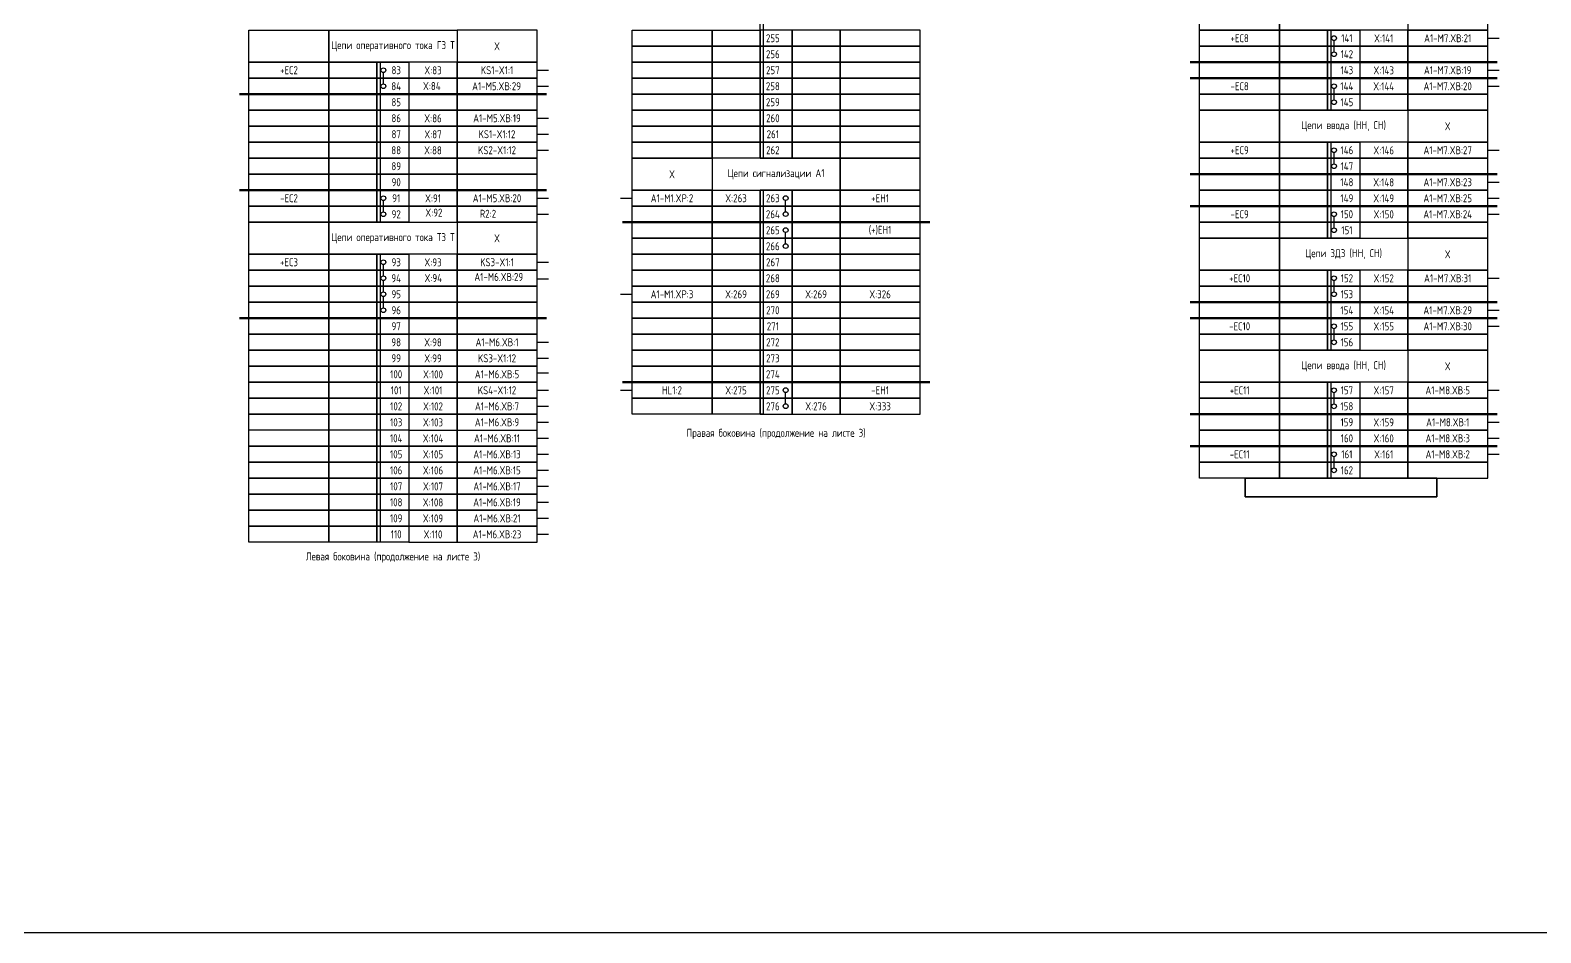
# Model space of a CAD drawing. Header units: millimetres. Extents: x -1533 to 5846, y -90 to 586.
# Drawn here: x 4899.7 to 5371.6, y -90 to 192 of the extents above; entities that cross this region are included whole.
import ezdxf

# ---------------------------------------------------------------- set-up
doc = ezdxf.new("R2010")
doc.units = ezdxf.units.MM
doc.styles.add('Gost_type_A', font='GOST_A.TTF')

msp = doc.modelspace()

# ---------------------------------------------------------------- linework, layer by layer
for p, q in [((5355, 189.5), (5358.62, 189.5)), ((5058, 179.5), (5061.62, 179.5)), ((5355, 179.5), (5358.62, 179.5)), ((5058, 174.5), (5061.62, 174.5)), ((5355, 174.5), (5358.62, 174.5)), ((5058, 164.5), (5061.62, 164.5)), ((5058, 159.5), (5061.62, 159.5)), ((5058, 154.5), (5061.62, 154.5)), ((5355, 154.5), (5358.62, 154.5)), ((5355, 144.5), (5358.62, 144.5)), ((5058, 139.5), (5061.62, 139.5)), ((5084.04, 139.5), (5087.67, 139.5)), ((5355, 139.5), (5358.62, 139.5)), ((5058, 134.5), (5061.62, 134.5)), ((5355, 134.5), (5358.62, 134.5)), ((5058, 119.5), (5061.62, 119.5)), ((5058, 114.27), (5061.62, 114.27)), ((5355, 114.5), (5358.62, 114.5)), ((5084.04, 109.5), (5087.67, 109.5)), ((5355, 104.5), (5358.62, 104.5)), ((5355, 99.5), (5358.62, 99.5)), ((5058, 94.5), (5061.62, 94.5)), ((5058, 89.5), (5061.62, 89.5)), ((5058, 84.92), (5061.62, 84.92)), ((5058, 79.5), (5061.62, 79.5)), ((5084.04, 79.5), (5087.67, 79.5)), ((5355, 79.5), (5358.62, 79.5)), ((5058, 74.5), (5061.62, 74.5)), ((5058, 69.5), (5061.62, 69.5)), ((5355, 69.5), (5358.62, 69.5)), ((5058, 64.5), (5061.62, 64.5)), ((5355, 64.5), (5358.62, 64.5)), ((5058, 59.5), (5061.62, 59.5)), ((5355, 59.5), (5358.62, 59.5)), ((5058, 54.5), (5061.62, 54.5)), ((5058, 49.5), (5061.62, 49.5)), ((5058, 44.5), (5061.62, 44.5)), ((5058, 39.5), (5061.62, 39.5)), ((5058, 34.5), (5061.62, 34.5))]:
    msp.add_line(p, q)
at = {"color": 7, "lineweight": -2}
for p, q in [((5307, 185.25), (5307, 188.75)), ((5010, 175.25), (5010, 178.75)), ((5307, 170.25), (5307, 173.75)), ((5307, 150.25), (5307, 153.75)), ((5010, 135.25), (5010, 138.75)), ((5307, 130.25), (5307, 133.75)), ((5010, 115.25), (5010, 118.75)), ((5010, 110.25), (5010, 113.75)), ((5307, 110.25), (5307, 113.75)), ((5010, 105.25), (5010, 108.75)), ((5307, 95.25), (5307, 98.75)), ((5307, 75.25), (5307, 78.75)), ((5307, 55.25), (5307, 58.75))]:
    msp.add_line(p, q, dxfattribs=at)
at = {"lineweight": 50}
for p, q in [((5262, 182), (5358, 182)), ((5262, 177), (5358, 177)), ((4965, 172), (5061, 172)), ((5262, 147), (5358, 147)), ((4965, 142), (5061, 142)), ((5262, 137), (5358, 137)), ((5084.67, 132), (5180.67, 132)), ((5262, 107), (5358, 107)), ((4965, 102), (5061, 102)), ((5262, 102), (5358, 102)), ((5084.67, 82), (5180.67, 82)), ((5262, 72), (5358, 72)), ((5262, 62), (5358, 62))]:
    msp.add_line(p, q, dxfattribs=at)
at = {"lineweight": -2}
for p, q in [((5135.67, 135.25), (5135.67, 138.75)), ((5135.67, 125.25), (5135.67, 128.75)), ((5135.67, 75.25), (5135.67, 78.75))]:
    msp.add_line(p, q, dxfattribs=at)
for points in [[(-1533, 586), (5845.64, 586), (5845.64, -90), (-1533, -90)], [(5127.67, 391.99), (5128.67, 391.99), (5128.67, 162), (5127.67, 162)], [(5265, 202), (5290, 202), (5290, 192), (5265, 192)], [(5290, 202), (5330, 202), (5330, 192), (5290, 192)], [(5355, 202), (5330, 202), (5330, 192), (5355, 192)], [(4968, 192), (4993, 192), (4993, 182), (4968, 182)], [(4993, 192), (5033, 192), (5033, 182), (4993, 182)], [(5058, 192), (5033, 192), (5033, 182), (5058, 182)], [(5087.67, 192), (5112.67, 192), (5112.67, 187), (5087.67, 187)], [(5112.67, 192), (5127.67, 192), (5127.67, 187), (5112.67, 187)], [(5137.67, 192), (5127.67, 192), (5127.67, 187), (5137.67, 187)], [(5152.67, 192), (5137.67, 192), (5137.67, 187), (5152.67, 187)], [(5177.67, 192), (5152.67, 192), (5152.67, 187), (5177.67, 187)], [(5265, 192), (5290, 192), (5290, 187), (5265, 187)], [(5290, 192), (5305, 192), (5305, 187), (5290, 187)], [(5305, 192), (5315, 192), (5315, 187), (5305, 187)], [(5305, 192), (5306, 192), (5306, 167), (5305, 167)], [(5330, 192), (5315, 192), (5315, 187), (5330, 187)], [(5355, 192), (5330, 192), (5330, 187), (5355, 187)], [(5087.67, 187), (5112.67, 187), (5112.67, 182), (5087.67, 182)], [(5112.67, 187), (5127.67, 187), (5127.67, 182), (5112.67, 182)], [(5137.67, 187), (5127.67, 187), (5127.67, 182), (5137.67, 182)], [(5152.67, 187), (5137.67, 187), (5137.67, 182), (5152.67, 182)], [(5177.67, 187), (5152.67, 187), (5152.67, 182), (5177.67, 182)], [(5265, 187), (5290, 187), (5290, 182), (5265, 182)], [(5290, 187), (5305, 187), (5305, 182), (5290, 182)], [(5305, 187), (5315, 187), (5315, 182), (5305, 182)], [(5330, 187), (5315, 187), (5315, 182), (5330, 182)], [(5355, 187), (5330, 187), (5330, 182), (5355, 182)], [(4968, 182), (4993, 182), (4993, 177), (4968, 177)], [(4993, 182), (5008, 182), (5008, 177), (4993, 177)], [(5008, 182), (5018, 182), (5018, 177), (5008, 177)], [(5008, 182), (5009, 182), (5009, 132), (5008, 132)], [(5033, 182), (5018, 182), (5018, 177), (5033, 177)], [(5058, 182), (5033, 182), (5033, 177), (5058, 177)], [(5087.67, 182), (5112.67, 182), (5112.67, 177), (5087.67, 177)], [(5112.67, 182), (5127.67, 182), (5127.67, 177), (5112.67, 177)], [(5137.67, 182), (5127.67, 182), (5127.67, 177), (5137.67, 177)], [(5152.67, 182), (5137.67, 182), (5137.67, 177), (5152.67, 177)], [(5177.67, 182), (5152.67, 182), (5152.67, 177), (5177.67, 177)], [(5265, 182), (5290, 182), (5290, 177), (5265, 177)], [(5290, 182), (5305, 182), (5305, 177), (5290, 177)], [(5305, 182), (5315, 182), (5315, 177), (5305, 177)], [(5330, 182), (5315, 182), (5315, 177), (5330, 177)], [(5355, 182), (5330, 182), (5330, 177), (5355, 177)], [(4968, 177), (4993, 177), (4993, 172), (4968, 172)], [(4993, 177), (5008, 177), (5008, 172), (4993, 172)], [(5008, 177), (5018, 177), (5018, 172), (5008, 172)], [(5033, 177), (5018, 177), (5018, 172), (5033, 172)], [(5058, 177), (5033, 177), (5033, 172), (5058, 172)], [(5087.67, 177), (5112.67, 177), (5112.67, 172), (5087.67, 172)], [(5112.67, 177), (5127.67, 177), (5127.67, 172), (5112.67, 172)], [(5137.67, 177), (5127.67, 177), (5127.67, 172), (5137.67, 172)], [(5152.67, 177), (5137.67, 177), (5137.67, 172), (5152.67, 172)], [(5177.67, 177), (5152.67, 177), (5152.67, 172), (5177.67, 172)], [(5265, 177), (5290, 177), (5290, 172), (5265, 172)], [(5290, 177), (5305, 177), (5305, 172), (5290, 172)], [(5305, 177), (5315, 177), (5315, 172), (5305, 172)], [(5330, 177), (5315, 177), (5315, 172), (5330, 172)], [(5355, 177), (5330, 177), (5330, 172), (5355, 172)], [(4968, 172), (4993, 172), (4993, 167), (4968, 167)], [(4993, 172), (5008, 172), (5008, 167), (4993, 167)], [(5008, 172), (5018, 172), (5018, 167), (5008, 167)], [(5033, 172), (5018, 172), (5018, 167), (5033, 167)], [(5058, 172), (5033, 172), (5033, 167), (5058, 167)], [(5087.67, 172), (5112.67, 172), (5112.67, 167), (5087.67, 167)], [(5112.67, 172), (5127.67, 172), (5127.67, 167), (5112.67, 167)], [(5137.67, 172), (5127.67, 172), (5127.67, 167), (5137.67, 167)], [(5152.67, 172), (5137.67, 172), (5137.67, 167), (5152.67, 167)], [(5177.67, 172), (5152.67, 172), (5152.67, 167), (5177.67, 167)], [(5265, 172), (5290, 172), (5290, 167), (5265, 167)], [(5290, 172), (5305, 172), (5305, 167), (5290, 167)], [(5305, 172), (5315, 172), (5315, 167), (5305, 167)], [(5330, 172), (5315, 172), (5315, 167), (5330, 167)], [(5355, 172), (5330, 172), (5330, 167), (5355, 167)], [(4968, 167), (4993, 167), (4993, 162), (4968, 162)], [(4993, 167), (5008, 167), (5008, 162), (4993, 162)], [(5008, 167), (5018, 167), (5018, 162), (5008, 162)], [(5033, 167), (5018, 167), (5018, 162), (5033, 162)], [(5058, 167), (5033, 167), (5033, 162), (5058, 162)], [(5087.67, 167), (5112.67, 167), (5112.67, 162), (5087.67, 162)], [(5112.67, 167), (5127.67, 167), (5127.67, 162), (5112.67, 162)], [(5137.67, 167), (5127.67, 167), (5127.67, 162), (5137.67, 162)], [(5152.67, 167), (5137.67, 167), (5137.67, 162), (5152.67, 162)], [(5177.67, 167), (5152.67, 167), (5152.67, 162), (5177.67, 162)], [(5265, 167), (5290, 167), (5290, 157), (5265, 157)], [(5290, 167), (5330, 167), (5330, 157), (5290, 157)], [(5355, 167), (5330, 167), (5330, 157), (5355, 157)], [(4968, 162), (4993, 162), (4993, 157), (4968, 157)], [(4993, 162), (5008, 162), (5008, 157), (4993, 157)], [(5008, 162), (5018, 162), (5018, 157), (5008, 157)], [(5033, 162), (5018, 162), (5018, 157), (5033, 157)], [(5058, 162), (5033, 162), (5033, 157), (5058, 157)], [(5087.67, 162), (5112.67, 162), (5112.67, 157), (5087.67, 157)], [(5112.67, 162), (5127.67, 162), (5127.67, 157), (5112.67, 157)], [(5137.67, 162), (5127.67, 162), (5127.67, 157), (5137.67, 157)], [(5127.67, 162), (5128.67, 162), (5128.67, 152), (5127.67, 152)], [(5152.67, 162), (5137.67, 162), (5137.67, 157), (5152.67, 157)], [(5177.67, 162), (5152.67, 162), (5152.67, 157), (5177.67, 157)], [(4968, 157), (4993, 157), (4993, 152), (4968, 152)], [(4993, 157), (5008, 157), (5008, 152), (4993, 152)], [(5008, 157), (5018, 157), (5018, 152), (5008, 152)], [(5033, 157), (5018, 157), (5018, 152), (5033, 152)], [(5058, 157), (5033, 157), (5033, 152), (5058, 152)], [(5087.67, 157), (5112.67, 157), (5112.67, 152), (5087.67, 152)], [(5112.67, 157), (5127.67, 157), (5127.67, 152), (5112.67, 152)], [(5137.67, 157), (5127.67, 157), (5127.67, 152), (5137.67, 152)], [(5152.67, 157), (5137.67, 157), (5137.67, 152), (5152.67, 152)], [(5177.67, 157), (5152.67, 157), (5152.67, 152), (5177.67, 152)], [(5265, 157), (5290, 157), (5290, 152), (5265, 152)], [(5290, 157), (5305, 157), (5305, 152), (5290, 152)], [(5305, 157), (5315, 157), (5315, 152), (5305, 152)], [(5305, 157), (5306, 157), (5306, 127), (5305, 127)], [(5330, 157), (5315, 157), (5315, 152), (5330, 152)], [(5355, 157), (5330, 157), (5330, 152), (5355, 152)], [(4968, 152), (4993, 152), (4993, 147), (4968, 147)], [(4993, 152), (5008, 152), (5008, 147), (4993, 147)], [(5008, 152), (5018, 152), (5018, 147), (5008, 147)], [(5033, 152), (5018, 152), (5018, 147), (5033, 147)], [(5058, 152), (5033, 152), (5033, 147), (5058, 147)], [(5087.67, 152), (5112.67, 152), (5112.67, 142), (5087.67, 142)], [(5152.67, 152), (5112.67, 152), (5112.67, 142), (5152.67, 142)], [(5177.67, 152), (5152.67, 152), (5152.67, 142), (5177.67, 142)], [(5265, 152), (5290, 152), (5290, 147), (5265, 147)], [(5290, 152), (5305, 152), (5305, 147), (5290, 147)], [(5305, 152), (5315, 152), (5315, 147), (5305, 147)], [(5330, 152), (5315, 152), (5315, 147), (5330, 147)], [(5355, 152), (5330, 152), (5330, 147), (5355, 147)], [(4968, 147), (4993, 147), (4993, 142), (4968, 142)], [(4993, 147), (5008, 147), (5008, 142), (4993, 142)], [(5008, 147), (5018, 147), (5018, 142), (5008, 142)], [(5033, 147), (5018, 147), (5018, 142), (5033, 142)], [(5058, 147), (5033, 147), (5033, 142), (5058, 142)], [(5265, 147), (5290, 147), (5290, 142), (5265, 142)], [(5290, 147), (5305, 147), (5305, 142), (5290, 142)], [(5305, 147), (5315, 147), (5315, 142), (5305, 142)], [(5330, 147), (5315, 147), (5315, 142), (5330, 142)], [(5355, 147), (5330, 147), (5330, 142), (5355, 142)], [(4968, 142), (4993, 142), (4993, 137), (4968, 137)], [(4993, 142), (5008, 142), (5008, 137), (4993, 137)], [(5008, 142), (5018, 142), (5018, 137), (5008, 137)], [(5033, 142), (5018, 142), (5018, 137), (5033, 137)], [(5058, 142), (5033, 142), (5033, 137), (5058, 137)], [(5087.67, 142), (5112.67, 142), (5112.67, 137), (5087.67, 137)], [(5112.67, 142), (5127.67, 142), (5127.67, 137), (5112.67, 137)], [(5137.67, 142), (5127.67, 142), (5127.67, 137), (5137.67, 137)], [(5127.67, 142), (5128.67, 142), (5128.67, 72.01), (5127.67, 72.01)], [(5152.67, 142), (5137.67, 142), (5137.67, 137), (5152.67, 137)], [(5177.67, 142), (5152.67, 142), (5152.67, 137), (5177.67, 137)], [(5265, 142), (5290, 142), (5290, 137), (5265, 137)], [(5290, 142), (5305, 142), (5305, 137), (5290, 137)], [(5305, 142), (5315, 142), (5315, 137), (5305, 137)], [(5330, 142), (5315, 142), (5315, 137), (5330, 137)], [(5355, 142), (5330, 142), (5330, 137), (5355, 137)], [(4968, 137), (4993, 137), (4993, 132), (4968, 132)], [(4993, 137), (5008, 137), (5008, 132), (4993, 132)], [(5008, 137), (5018, 137), (5018, 132), (5008, 132)], [(5033, 137), (5018, 137), (5018, 132), (5033, 132)], [(5058, 137), (5033, 137), (5033, 132), (5058, 132)], [(5087.67, 137), (5112.67, 137), (5112.67, 132), (5087.67, 132)], [(5087.67, 137), (5112.67, 137), (5112.67, 132), (5087.67, 132)], [(5112.67, 137), (5127.67, 137), (5127.67, 132), (5112.67, 132)], [(5112.67, 137), (5127.67, 137), (5127.67, 132), (5112.67, 132)], [(5137.67, 137), (5127.67, 137), (5127.67, 132), (5137.67, 132)], [(5137.67, 137), (5127.67, 137), (5127.67, 132), (5137.67, 132)], [(5152.67, 137), (5137.67, 137), (5137.67, 132), (5152.67, 132)], [(5152.67, 137), (5137.67, 137), (5137.67, 132), (5152.67, 132)], [(5177.67, 137), (5152.67, 137), (5152.67, 132), (5177.67, 132)], [(5177.67, 137), (5152.67, 137), (5152.67, 132), (5177.67, 132)], [(5265, 137), (5290, 137), (5290, 132), (5265, 132)], [(5290, 137), (5305, 137), (5305, 132), (5290, 132)], [(5305, 137), (5315, 137), (5315, 132), (5305, 132)], [(5330, 137), (5315, 137), (5315, 132), (5330, 132)], [(5355, 137), (5330, 137), (5330, 132), (5355, 132)], [(4968, 132), (4993, 132), (4993, 122), (4968, 122)], [(4993, 132), (5033, 132), (5033, 122), (4993, 122)], [(5058, 132), (5033, 132), (5033, 122), (5058, 122)], [(5087.67, 132), (5112.67, 132), (5112.67, 127), (5087.67, 127)], [(5087.67, 132), (5112.67, 132), (5112.67, 127), (5087.67, 127)], [(5112.67, 132), (5127.67, 132), (5127.67, 127), (5112.67, 127)], [(5112.67, 132), (5127.67, 132), (5127.67, 127), (5112.67, 127)], [(5137.67, 132), (5127.67, 132), (5127.67, 127), (5137.67, 127)], [(5137.67, 132), (5127.67, 132), (5127.67, 127), (5137.67, 127)], [(5152.67, 132), (5137.67, 132), (5137.67, 127), (5152.67, 127)], [(5152.67, 132), (5137.67, 132), (5137.67, 127), (5152.67, 127)], [(5177.67, 132), (5152.67, 132), (5152.67, 127), (5177.67, 127)], [(5177.67, 132), (5152.67, 132), (5152.67, 127), (5177.67, 127)], [(5265, 132), (5290, 132), (5290, 127), (5265, 127)], [(5290, 132), (5305, 132), (5305, 127), (5290, 127)], [(5305, 132), (5315, 132), (5315, 127), (5305, 127)], [(5330, 132), (5315, 132), (5315, 127), (5330, 127)], [(5355, 132), (5330, 132), (5330, 127), (5355, 127)], [(5087.67, 127), (5112.67, 127), (5112.67, 122), (5087.67, 122)], [(5087.67, 127), (5112.67, 127), (5112.67, 122), (5087.67, 122)], [(5112.67, 127), (5127.67, 127), (5127.67, 122), (5112.67, 122)], [(5112.67, 127), (5127.67, 127), (5127.67, 122), (5112.67, 122)], [(5137.67, 127), (5127.67, 127), (5127.67, 122), (5137.67, 122)], [(5137.67, 127), (5127.67, 127), (5127.67, 122), (5137.67, 122)], [(5152.67, 127), (5137.67, 127), (5137.67, 122), (5152.67, 122)], [(5152.67, 127), (5137.67, 127), (5137.67, 122), (5152.67, 122)], [(5177.67, 127), (5152.67, 127), (5152.67, 122), (5177.67, 122)], [(5177.67, 127), (5152.67, 127), (5152.67, 122), (5177.67, 122)], [(5265, 127), (5290, 127), (5290, 117), (5265, 117)], [(5290, 127), (5330, 127), (5330, 117), (5290, 117)], [(5355, 127), (5330, 127), (5330, 117), (5355, 117)], [(4968, 122), (4993, 122), (4993, 117), (4968, 117)], [(4993, 122), (5008, 122), (5008, 117), (4993, 117)], [(5008, 122), (5018, 122), (5018, 117), (5008, 117)], [(5008, 122), (5009, 122), (5009, 32), (5008, 32)], [(5033, 122), (5018, 122), (5018, 117), (5033, 117)], [(5058, 122), (5033, 122), (5033, 117), (5058, 117)], [(5087.67, 122), (5112.67, 122), (5112.67, 117), (5087.67, 117)], [(5112.67, 122), (5127.67, 122), (5127.67, 117), (5112.67, 117)], [(5137.67, 122), (5127.67, 122), (5127.67, 117), (5137.67, 117)], [(5152.67, 122), (5137.67, 122), (5137.67, 117), (5152.67, 117)], [(5177.67, 122), (5152.67, 122), (5152.67, 117), (5177.67, 117)], [(4968, 117), (4993, 117), (4993, 112), (4968, 112)], [(4993, 117), (5008, 117), (5008, 112), (4993, 112)], [(5008, 117), (5018, 117), (5018, 112), (5008, 112)], [(5033, 117), (5018, 117), (5018, 112), (5033, 112)], [(5058, 117), (5033, 117), (5033, 112), (5058, 112)], [(5087.67, 117), (5112.67, 117), (5112.67, 112), (5087.67, 112)], [(5112.67, 117), (5127.67, 117), (5127.67, 112), (5112.67, 112)], [(5137.67, 117), (5127.67, 117), (5127.67, 112), (5137.67, 112)], [(5152.67, 117), (5137.67, 117), (5137.67, 112), (5152.67, 112)], [(5177.67, 117), (5152.67, 117), (5152.67, 112), (5177.67, 112)], [(5265, 117), (5290, 117), (5290, 112), (5265, 112)], [(5290, 117), (5305, 117), (5305, 112), (5290, 112)], [(5305, 117), (5315, 117), (5315, 112), (5305, 112)], [(5305, 117), (5306, 117), (5306, 92), (5305, 92)], [(5330, 117), (5315, 117), (5315, 112), (5330, 112)], [(5355, 117), (5330, 117), (5330, 112), (5355, 112)], [(4968, 112), (4993, 112), (4993, 107), (4968, 107)], [(4993, 112), (5008, 112), (5008, 107), (4993, 107)], [(5008, 112), (5018, 112), (5018, 107), (5008, 107)], [(5033, 112), (5018, 112), (5018, 107), (5033, 107)], [(5058, 112), (5033, 112), (5033, 107), (5058, 107)], [(5087.67, 112), (5112.67, 112), (5112.67, 107), (5087.67, 107)], [(5112.67, 112), (5127.67, 112), (5127.67, 107), (5112.67, 107)], [(5137.67, 112), (5127.67, 112), (5127.67, 107), (5137.67, 107)], [(5152.67, 112), (5137.67, 112), (5137.67, 107), (5152.67, 107)], [(5177.67, 112), (5152.67, 112), (5152.67, 107), (5177.67, 107)], [(5265, 112), (5290, 112), (5290, 107), (5265, 107)], [(5290, 112), (5305, 112), (5305, 107), (5290, 107)], [(5305, 112), (5315, 112), (5315, 107), (5305, 107)], [(5330, 112), (5315, 112), (5315, 107), (5330, 107)], [(5355, 112), (5330, 112), (5330, 107), (5355, 107)], [(4968, 107), (4993, 107), (4993, 102), (4968, 102)], [(4993, 107), (5008, 107), (5008, 102), (4993, 102)], [(5008, 107), (5018, 107), (5018, 102), (5008, 102)], [(5033, 107), (5018, 107), (5018, 102), (5033, 102)], [(5058, 107), (5033, 107), (5033, 102), (5058, 102)], [(5087.67, 107), (5112.67, 107), (5112.67, 102), (5087.67, 102)], [(5112.67, 107), (5127.67, 107), (5127.67, 102), (5112.67, 102)], [(5137.67, 107), (5127.67, 107), (5127.67, 102), (5137.67, 102)], [(5152.67, 107), (5137.67, 107), (5137.67, 102), (5152.67, 102)], [(5177.67, 107), (5152.67, 107), (5152.67, 102), (5177.67, 102)], [(5265, 107), (5290, 107), (5290, 102), (5265, 102)], [(5290, 107), (5305, 107), (5305, 102), (5290, 102)], [(5305, 107), (5315, 107), (5315, 102), (5305, 102)], [(5330, 107), (5315, 107), (5315, 102), (5330, 102)], [(5355, 107), (5330, 107), (5330, 102), (5355, 102)], [(4968, 102), (4993, 102), (4993, 97), (4968, 97)], [(4993, 102), (5008, 102), (5008, 97), (4993, 97)], [(5008, 102), (5018, 102), (5018, 97), (5008, 97)], [(5033, 102), (5018, 102), (5018, 97), (5033, 97)], [(5058, 102), (5033, 102), (5033, 97), (5058, 97)], [(5087.67, 102), (5112.67, 102), (5112.67, 97), (5087.67, 97)], [(5112.67, 102), (5127.67, 102), (5127.67, 97), (5112.67, 97)], [(5137.67, 102), (5127.67, 102), (5127.67, 97), (5137.67, 97)], [(5152.67, 102), (5137.67, 102), (5137.67, 97), (5152.67, 97)], [(5177.67, 102), (5152.67, 102), (5152.67, 97), (5177.67, 97)], [(5265, 102), (5290, 102), (5290, 97), (5265, 97)], [(5290, 102), (5305, 102), (5305, 97), (5290, 97)], [(5305, 102), (5315, 102), (5315, 97), (5305, 97)], [(5330, 102), (5315, 102), (5315, 97), (5330, 97)], [(5355, 102), (5330, 102), (5330, 97), (5355, 97)], [(4968, 97), (4993, 97), (4993, 92), (4968, 92)], [(4993, 97), (5008, 97), (5008, 92), (4993, 92)], [(5008, 97), (5018, 97), (5018, 92), (5008, 92)], [(5033, 97), (5018, 97), (5018, 92), (5033, 92)], [(5058, 97), (5033, 97), (5033, 92), (5058, 92)], [(5087.67, 97), (5112.67, 97), (5112.67, 92), (5087.67, 92)], [(5112.67, 97), (5127.67, 97), (5127.67, 92), (5112.67, 92)], [(5137.67, 97), (5127.67, 97), (5127.67, 92), (5137.67, 92)], [(5152.67, 97), (5137.67, 97), (5137.67, 92), (5152.67, 92)], [(5177.67, 97), (5152.67, 97), (5152.67, 92), (5177.67, 92)], [(5265, 97), (5290, 97), (5290, 92), (5265, 92)], [(5290, 97), (5305, 97), (5305, 92), (5290, 92)], [(5305, 97), (5315, 97), (5315, 92), (5305, 92)], [(5330, 97), (5315, 97), (5315, 92), (5330, 92)], [(5355, 97), (5330, 97), (5330, 92), (5355, 92)], [(4968, 92), (4993, 92), (4993, 87), (4968, 87)], [(4993, 92), (5008, 92), (5008, 87), (4993, 87)], [(5008, 92), (5018, 92), (5018, 87), (5008, 87)], [(5033, 92), (5018, 92), (5018, 87), (5033, 87)], [(5058, 92), (5033, 92), (5033, 87), (5058, 87)], [(5087.67, 92), (5112.67, 92), (5112.67, 87), (5087.67, 87)], [(5087.67, 92), (5112.67, 92), (5112.67, 87), (5087.67, 87)], [(5112.67, 92), (5127.67, 92), (5127.67, 87), (5112.67, 87)], [(5112.67, 92), (5127.67, 92), (5127.67, 87), (5112.67, 87)], [(5137.67, 92), (5127.67, 92), (5127.67, 87), (5137.67, 87)], [(5137.67, 92), (5127.67, 92), (5127.67, 87), (5137.67, 87)], [(5152.67, 92), (5137.67, 92), (5137.67, 87), (5152.67, 87)], [(5152.67, 92), (5137.67, 92), (5137.67, 87), (5152.67, 87)], [(5177.67, 92), (5152.67, 92), (5152.67, 87), (5177.67, 87)], [(5177.67, 92), (5152.67, 92), (5152.67, 87), (5177.67, 87)], [(5265, 92), (5290, 92), (5290, 82), (5265, 82)], [(5290, 92), (5330, 92), (5330, 82), (5290, 82)], [(5355, 92), (5330, 92), (5330, 82), (5355, 82)], [(4968, 87), (4993, 87), (4993, 82), (4968, 82)], [(4993, 87), (5008, 87), (5008, 82), (4993, 82)], [(5008, 87), (5018, 87), (5018, 82), (5008, 82)], [(5033, 87), (5018, 87), (5018, 82), (5033, 82)], [(5058, 87), (5033, 87), (5033, 82), (5058, 82)], [(5087.67, 87), (5112.67, 87), (5112.67, 82), (5087.67, 82)], [(5087.67, 87), (5112.67, 87), (5112.67, 82), (5087.67, 82)], [(5112.67, 87), (5127.67, 87), (5127.67, 82), (5112.67, 82)], [(5112.67, 87), (5127.67, 87), (5127.67, 82), (5112.67, 82)], [(5137.67, 87), (5127.67, 87), (5127.67, 82), (5137.67, 82)], [(5137.67, 87), (5127.67, 87), (5127.67, 82), (5137.67, 82)], [(5152.67, 87), (5137.67, 87), (5137.67, 82), (5152.67, 82)], [(5152.67, 87), (5137.67, 87), (5137.67, 82), (5152.67, 82)], [(5177.67, 87), (5152.67, 87), (5152.67, 82), (5177.67, 82)], [(5177.67, 87), (5152.67, 87), (5152.67, 82), (5177.67, 82)], [(4968, 82), (4993, 82), (4993, 77), (4968, 77)], [(4993, 82), (5008, 82), (5008, 77), (4993, 77)], [(5008, 82), (5018, 82), (5018, 77), (5008, 77)], [(5033, 82), (5018, 82), (5018, 77), (5033, 77)], [(5058, 82), (5033, 82), (5033, 77), (5058, 77)], [(5087.67, 82), (5112.67, 82), (5112.67, 77), (5087.67, 77)], [(5087.67, 82), (5112.67, 82), (5112.67, 77), (5087.67, 77)], [(5112.67, 82), (5127.67, 82), (5127.67, 77), (5112.67, 77)], [(5112.67, 82), (5127.67, 82), (5127.67, 77), (5112.67, 77)], [(5137.67, 82), (5127.67, 82), (5127.67, 77), (5137.67, 77)], [(5137.67, 82), (5127.67, 82), (5127.67, 77), (5137.67, 77)], [(5152.67, 82), (5137.67, 82), (5137.67, 77), (5152.67, 77)], [(5152.67, 82), (5137.67, 82), (5137.67, 77), (5152.67, 77)], [(5177.67, 82), (5152.67, 82), (5152.67, 77), (5177.67, 77)], [(5177.67, 82), (5152.67, 82), (5152.67, 77), (5177.67, 77)], [(5265, 82), (5290, 82), (5290, 77), (5265, 77)], [(5290, 82), (5305, 82), (5305, 77), (5290, 77)], [(5305, 82), (5315, 82), (5315, 77), (5305, 77)], [(5305, 82), (5306, 82), (5306, 52), (5305, 52)], [(5330, 82), (5315, 82), (5315, 77), (5330, 77)], [(5355, 82), (5330, 82), (5330, 77), (5355, 77)], [(4968, 77), (4993, 77), (4993, 72), (4968, 72)], [(4993, 77), (5008, 77), (5008, 72), (4993, 72)], [(5008, 77), (5018, 77), (5018, 72), (5008, 72)], [(5033, 77), (5018, 77), (5018, 72), (5033, 72)], [(5058, 77), (5033, 77), (5033, 72), (5058, 72)], [(5087.67, 77), (5112.67, 77), (5112.67, 72), (5087.67, 72)], [(5112.67, 77), (5127.67, 77), (5127.67, 72), (5112.67, 72)], [(5137.67, 77), (5127.67, 77), (5127.67, 72), (5137.67, 72)], [(5152.67, 77), (5137.67, 77), (5137.67, 72), (5152.67, 72)], [(5177.67, 77), (5152.67, 77), (5152.67, 72), (5177.67, 72)], [(5265, 77), (5290, 77), (5290, 72), (5265, 72)], [(5290, 77), (5305, 77), (5305, 72), (5290, 72)], [(5305, 77), (5315, 77), (5315, 72), (5305, 72)], [(5330, 77), (5315, 77), (5315, 72), (5330, 72)], [(5355, 77), (5330, 77), (5330, 72), (5355, 72)], [(4968, 72), (4993, 72), (4993, 62), (4968, 62)], [(4968, 72), (4993, 72), (4993, 67), (4968, 67)], [(4993, 72), (5008, 72), (5008, 62), (4993, 62)], [(4993, 72), (5008, 72), (5008, 67), (4993, 67)], [(5008, 72), (5018, 72), (5018, 62), (5008, 62)], [(5008, 72), (5018, 72), (5018, 67), (5008, 67)], [(5033, 72), (5018, 72), (5018, 62), (5033, 62)], [(5033, 72), (5018, 72), (5018, 67), (5033, 67)], [(5058, 72), (5033, 72), (5033, 62), (5058, 62)], [(5058, 72), (5033, 72), (5033, 67), (5058, 67)], [(5265, 72), (5290, 72), (5290, 67), (5265, 67)], [(5290, 72), (5305, 72), (5305, 67), (5290, 67)], [(5305, 72), (5315, 72), (5315, 67), (5305, 67)], [(5330, 72), (5315, 72), (5315, 67), (5330, 67)], [(5355, 72), (5330, 72), (5330, 67), (5355, 67)], [(5265, 67), (5290, 67), (5290, 62), (5265, 62)], [(5290, 67), (5305, 67), (5305, 62), (5290, 62)], [(5305, 67), (5315, 67), (5315, 62), (5305, 62)], [(5330, 67), (5315, 67), (5315, 62), (5330, 62)], [(5355, 67), (5330, 67), (5330, 62), (5355, 62)], [(4968, 62), (4993, 62), (4993, 52), (4968, 52)], [(4968, 62), (4993, 62), (4993, 57), (4968, 57)], [(4993, 62), (5008, 62), (5008, 52), (4993, 52)], [(4993, 62), (5008, 62), (5008, 57), (4993, 57)], [(5008, 62), (5018, 62), (5018, 52), (5008, 52)], [(5008, 62), (5018, 62), (5018, 57), (5008, 57)], [(5033, 62), (5018, 62), (5018, 52), (5033, 52)], [(5033, 62), (5018, 62), (5018, 57), (5033, 57)], [(5058, 62), (5033, 62), (5033, 52), (5058, 52)], [(5058, 62), (5033, 62), (5033, 57), (5058, 57)], [(5265, 62), (5290, 62), (5290, 57), (5265, 57)], [(5290, 62), (5305, 62), (5305, 57), (5290, 57)], [(5305, 62), (5315, 62), (5315, 57), (5305, 57)], [(5330, 62), (5315, 62), (5315, 57), (5330, 57)], [(5355, 62), (5330, 62), (5330, 57), (5355, 57)], [(4968, 57), (4993, 57), (4993, 52), (4968, 52)], [(4993, 57), (5008, 57), (5008, 52), (4993, 52)], [(5008, 57), (5018, 57), (5018, 52), (5008, 52)], [(5033, 57), (5018, 57), (5018, 52), (5033, 52)], [(5058, 57), (5033, 57), (5033, 52), (5058, 52)], [(5265, 57), (5290, 57), (5290, 52), (5265, 52)], [(5290, 57), (5305, 57), (5305, 52), (5290, 52)], [(5305, 57), (5315, 57), (5315, 52), (5305, 52)], [(5330, 57), (5315, 57), (5315, 52), (5330, 52)], [(5355, 57), (5330, 57), (5330, 52), (5355, 52)], [(4968, 52), (4993, 52), (4993, 47), (4968, 47)], [(4993, 52), (5008, 52), (5008, 47), (4993, 47)], [(5008, 52), (5018, 52), (5018, 47), (5008, 47)], [(5033, 52), (5018, 52), (5018, 47), (5033, 47)], [(5058, 52), (5033, 52), (5033, 47), (5058, 47)], [(5279.22, 52.01), (5339.06, 52.01), (5339.06, 46.23), (5279.22, 46.23)], [(5279.22, 46.23), (5339.06, 46.23), (5339.06, 52), (5279.22, 52)], [(4968, 47), (4993, 47), (4993, 42), (4968, 42)], [(4993, 47), (5008, 47), (5008, 42), (4993, 42)], [(5008, 47), (5018, 47), (5018, 42), (5008, 42)], [(5033, 47), (5018, 47), (5018, 42), (5033, 42)], [(5058, 47), (5033, 47), (5033, 42), (5058, 42)], [(4968, 42), (4993, 42), (4993, 37), (4968, 37)], [(4993, 42), (5008, 42), (5008, 37), (4993, 37)], [(5008, 42), (5018, 42), (5018, 37), (5008, 37)], [(5033, 42), (5018, 42), (5018, 37), (5033, 37)], [(5058, 42), (5033, 42), (5033, 37), (5058, 37)], [(4968, 37), (4993, 37), (4993, 32), (4968, 32)], [(4993, 37), (5008, 37), (5008, 32), (4993, 32)], [(5008, 37), (5018, 37), (5018, 32), (5008, 32)], [(5033, 37), (5018, 37), (5018, 32), (5033, 32)], [(5058, 37), (5033, 37), (5033, 32), (5058, 32)]]:
    msp.add_lwpolyline(points, close=True)
at = {"color": 7, "lineweight": -2}
for centre in [(5307, 189.5), (5307, 189.5), (5307, 189.5), (5307, 184.5), (5010, 179.5), (5010, 174.5), (5307, 174.5), (5307, 174.5), (5307, 174.5), (5307, 169.5), (5307, 154.5), (5307, 154.5), (5307, 154.5), (5307, 149.5), (5010, 139.5), (5010, 134.5), (5307, 134.5), (5307, 134.5), (5307, 134.5), (5307, 129.5), (5010, 119.5), (5010, 114.5), (5010, 114.5), (5307, 114.5), (5307, 114.5), (5307, 114.5), (5010, 109.5), (5010, 109.5), (5307, 109.5), (5010, 104.5), (5307, 99.5), (5307, 99.5), (5307, 99.5), (5307, 94.5), (5307, 79.5), (5307, 79.5), (5307, 79.5), (5307, 74.5), (5307, 59.5), (5307, 59.5), (5307, 59.5), (5307, 54.5)]:
    msp.add_circle(centre, 0.75, dxfattribs=at)
at = {"lineweight": -2}
for centre in [(5135.67, 139.55), (5135.67, 134.55), (5135.67, 129.55), (5135.67, 124.55), (5135.67, 79.55), (5135.67, 74.55)]:
    msp.add_circle(centre, 0.75, dxfattribs=at)

# ---------------------------------------------------------------- texts
at = {"ltscale": 10, "char_height": 2.5, "attachment_point": 5, "style": 'Gost_type_A'}
for s, insert, width in [('255', (5131.67, 189.5), 8), ('141', (5311, 189.5), 8), ('X:141', (5322.5, 189.47), 15), ('256', (5131.67, 184.5), 8), ('142', (5311, 184.5), 8), ('83', (5014, 179.5), 8), ('X:83', (5025.5, 179.47), 15), ('257', (5131.67, 179.5), 8), ('143', (5311, 179.5), 8), ('X:143', (5322.5, 179.47), 15), ('84', (5014, 174.5), 8), ('X:84', (5025.13, 174.55), 15), ('258', (5131.67, 174.5), 8), ('144', (5311, 174.5), 8), ('X:144', (5322.5, 174.47), 15), ('85', (5014, 169.5), 8), ('259', (5131.67, 169.5), 8), ('145', (5311, 169.5), 8), ('86', (5014, 164.5), 8), ('X:86', (5025.5, 164.47), 15), ('260', (5131.67, 164.5), 8), ('87', (5014, 159.5), 8), ('X:87', (5025.5, 159.47), 15), ('261', (5131.67, 159.5), 8), ('88', (5014, 154.5), 8), ('262', (5131.67, 154.5), 8), ('146', (5311, 154.5), 8), ('X:88', (5025.5, 154.47), 15), ('X:146', (5322.5, 154.47), 15), ('89', (5014, 149.5), 8), ('147', (5311, 149.5), 8), ('90', (5014, 144.5), 8), ('148', (5311, 144.5), 8), ('X:148', (5322.5, 144.47), 15), ('91', (5014, 139.5), 8), ('X:91', (5025.5, 139.47), 15), ('X:263', (5120.17, 139.5), 15), ('263', (5131.67, 139.5), 8), ('149', (5311, 139.5), 8), ('X:149', (5322.5, 139.47), 15), ('92', (5014, 134.5), 8), ('X:92', (5025.77, 135), 15), ('264', (5131.67, 134.5), 8), ('150', (5311, 134.5), 8), ('X:150', (5322.5, 134.47), 15), ('265', (5131.67, 129.5), 8), ('151', (5311, 129.5), 8), ('266', (5131.67, 124.5), 8), ('93', (5014, 119.5), 8), ('X:93', (5025.5, 119.47), 15), ('267', (5131.67, 119.5), 8), ('94', (5014, 114.5), 8), ('X:94', (5025.59, 114.55), 14.0873), ('268', (5131.67, 114.5), 8), ('152', (5311, 114.5), 8), ('X:152', (5322.5, 114.47), 15), ('95', (5014, 109.5), 8), ('X:269', (5120.17, 109.5), 15), ('269', (5131.67, 109.5), 8), ('X:269', (5145.17, 109.5), 15), ('153', (5311, 109.5), 8), ('96', (5014, 104.5), 8), ('270', (5131.67, 104.5), 8), ('154', (5311, 104.5), 8), ('X:154', (5322.5, 104.47), 15), ('97', (5014, 99.5), 8), ('271', (5131.67, 99.5), 8), ('155', (5311, 99.5), 8), ('X:155', (5322.5, 99.47), 15), ('98', (5014, 94.5), 8), ('X:98', (5025.5, 94.47), 15), ('272', (5131.67, 94.5), 8), ('156', (5311, 94.5), 8), ('99', (5014, 89.5), 8), ('X:99', (5025.5, 89.47), 15), ('273', (5131.67, 89.5), 8), ('100', (5014, 84.5), 8), ('X:100', (5025.5, 84.47), 15), ('274', (5131.67, 84.5), 8), ('101', (5014, 79.5), 8), ('X:101', (5025.5, 79.47), 15), ('X:275', (5120.17, 79.5), 15), ('275', (5131.67, 79.5), 8), ('157', (5311, 79.5), 8), ('X:157', (5322.5, 79.47), 15), ('102', (5014, 74.5), 8), ('X:102', (5025.5, 74.47), 15), ('276', (5131.67, 74.5), 8), ('X:276', (5145.17, 74.5), 15), ('158', (5311, 74.5), 8), ('103', (5014, 69.5), 8), ('X:103', (5025.5, 69.47), 15), ('159', (5311, 69.5), 8), ('X:159', (5322.5, 69.47), 15), ('104', (5014, 64.5), 8), ('X:104', (5025.5, 64.47), 15), ('160', (5311, 64.5), 8), ('X:160', (5322.5, 64.47), 15), ('105', (5014, 59.5), 8), ('X:105', (5025.5, 59.47), 15), ('161', (5311, 59.5), 8), ('X:161', (5322.5, 59.47), 15), ('106', (5014, 54.5), 8), ('X:106', (5025.5, 54.47), 15), ('162', (5311, 54.5), 8), ('107', (5014, 49.5), 8), ('X:107', (5025.5, 49.47), 15), ('108', (5014, 44.5), 8), ('X:108', (5025.5, 44.47), 15), ('109', (5014, 39.5), 8), ('X:109', (5025.5, 39.47), 15), ('110', (5014, 34.5), 8), ('X:110', (5025.5, 34.47), 15)]:
    msp.add_mtext(s, dxfattribs=dict(at, insert=insert, width=width))
at = {"char_height": 2.5, "attachment_point": 5, "style": 'Gost_type_A'}
for s, insert, width in [('+ЕС8', (5277.5, 189.5), 25), ('A1-М7.XВ:21', (5342.5, 189.5), 25), ('Цепи оперативного тока ГЗ Т', (5013, 187), 40), ('X', (5045.5, 187), 25), ('+ЕС2', (4980.5, 179.5), 25), ('KS1-X1:1', (5045.5, 179.5), 25), ('A1-М7.XВ:19', (5342.5, 179.5), 25), ('A1-М5.XВ:29', (5045.36, 174.5), 24.7262), ('-ЕС8', (5277.5, 174.5), 25), ('A1-М7.XВ:20', (5342.5, 174.5), 25), ('A1-М5.XВ:19', (5045.5, 164.5), 25), ('KS1-X1:12', (5045.5, 159.5), 25), ('Цепи ввода (НН, СН)', (5310, 162), 40), ('X', (5342.5, 162), 25), ('KS2-X1:12', (5045.5, 154.5), 25), ('+ЕС9', (5277.5, 154.5), 25), ('A1-М7.XВ:27', (5342.5, 154.5), 25), ('X', (5100.17, 147), 25), ('Цепи сигнализации А1', (5132.67, 147), 40), ('A1-М7.XВ:23', (5342.5, 144.5), 25), ('-ЕС2', (4980.5, 139.5), 25), ('A1-М5.XВ:20', (5045.5, 139.5), 25), ('A1-М1.XР:2', (5100.17, 139.5), 25), ('\\pxqc;+EH1', (5165.17, 139.5), 25), ('A1-М7.XВ:25', (5342.5, 139.5), 25), ('R2:2', (5042.67, 134.65), 25), ('-ЕС9', (5277.5, 134.5), 25), ('A1-М7.XВ:24', (5342.5, 134.5), 25), ('Цепи оперативного тока ТЗ Т', (5013, 127), 40), ('X', (5045.5, 127), 25), ('\\pxqc;(+)EH1', (5165.17, 129.5), 25), ('Цепи ЗДЗ (НН, СН)', (5310, 122), 40), ('X', (5342.5, 122), 25), ('+ЕС3', (4980.5, 119.5), 25), ('KS3-X1:1', (5045.5, 119.5), 25), ('A1-М6.XВ:29', (5046.05, 114.91), 25), ('+ЕС10', (5277.5, 114.5), 25), ('A1-М7.XВ:31', (5342.5, 114.5), 25), ('A1-М1.XР:3', (5100.17, 109.5), 25), ('X:326', (5165.17, 109.5), 25), ('A1-М7.XВ:29', (5342.5, 104.5), 25), ('-ЕС10', (5277.5, 99.5), 25), ('A1-М7.XВ:30', (5342.5, 99.5), 25), ('A1-М6.XВ:1', (5045.5, 94.5), 25), ('KS3-X1:12', (5045.5, 89.5), 25), ('Цепи ввода (НН, СН)', (5310, 87), 40), ('X', (5342.5, 87), 25), ('KS4-X1:12', (5045.5, 79.5), 25), ('HL1:2', (5100.17, 79.5), 25), ('\\pxqc;-EH1', (5165.17, 79.5), 25), ('+ЕС11', (5277.5, 79.5), 25), ('A1-М8.XВ:5', (5342.5, 79.5), 25), ('A1-M6.XВ:7', (5045.5, 74.5), 25), ('X:333', (5165.17, 74.5), 25), ('A1-M6.XВ:9', (5045.5, 69.5), 25), ('\\pxt31;Правая боковина (продолжение на листе 3)', (5132.67, 65.86), 90), ('A1-М8.XВ:1', (5342.5, 69.5), 25), ('A1-M6.XВ:11', (5045.5, 64.5), 25), ('A1-М8.XВ:3', (5342.5, 64.5), 25), ('A1-M6.XВ:13', (5045.5, 59.5), 25), ('-ЕС11', (5277.5, 59.5), 25), ('A1-М8.XВ:2', (5342.5, 59.5), 25), ('A1-M6.XВ:15', (5045.5, 54.5), 25), ('A1-M6.XВ:17', (5045.5, 49.5), 25), ('A1-M6.XВ:19', (5045.5, 44.5), 25), ('A1-M6.XВ:21', (5045.5, 39.5), 25), ('A1-M6.XВ:23', (5045.5, 34.5), 25), ('Левая боковина (продолжение на листе 3)', (5013, 27.25), 90)]:
    msp.add_mtext(s, dxfattribs=dict(at, insert=insert, width=width))
at = {"color": 2, "insert": (5045.5, 84.5), "char_height": 2.5, "width": 25, "attachment_point": 5, "style": 'Gost_type_A'}
msp.add_mtext('{\\C256;A1-М6.XВ:5}', dxfattribs=at)

doc.saveas('drawing.dxf')
